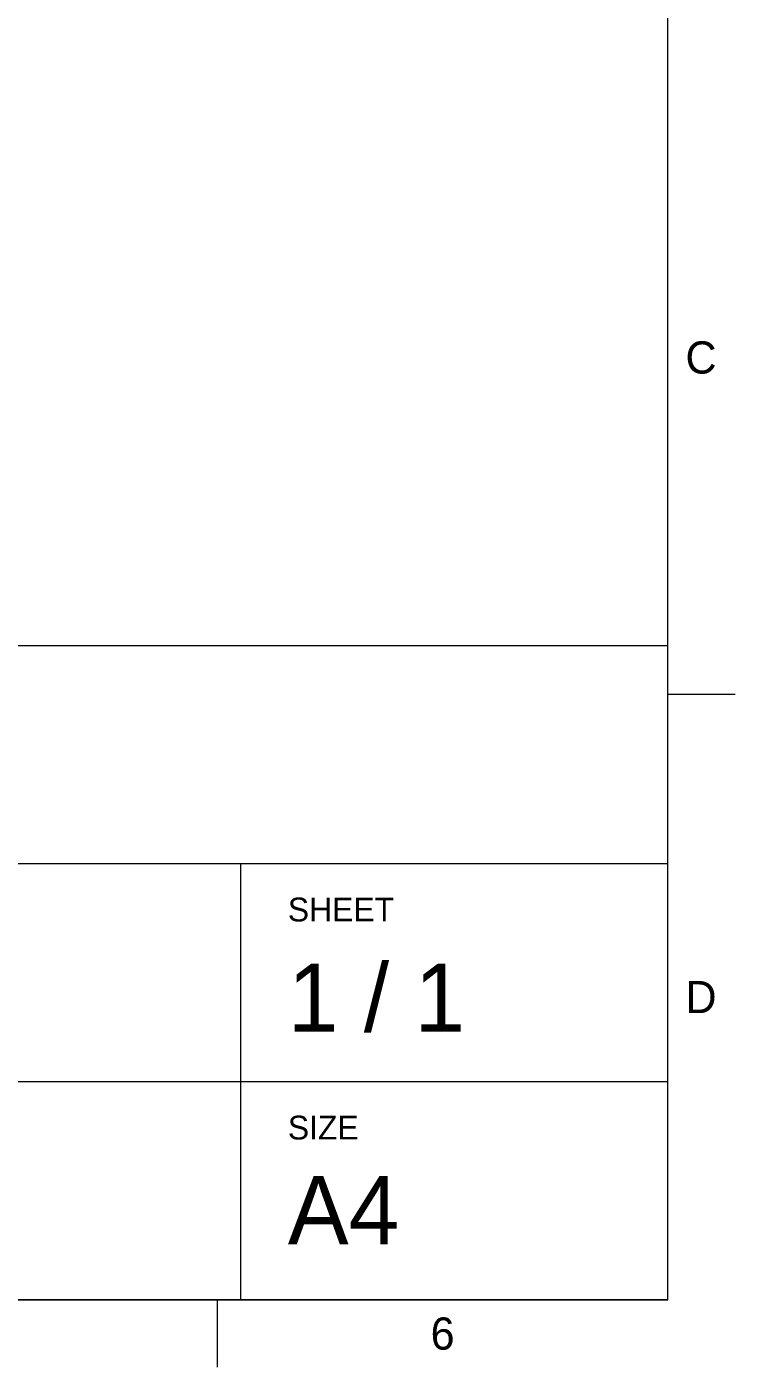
# Model space of a CAD drawing. Header units: millimetres. Extents: x 15 to 292, y 5 to 205.
# Drawn here: x 239.3 to 292, y 5 to 104.6 of the extents above; entities that cross this region are included whole.
import ezdxf

# ---------------------------------------------------------------- set-up
doc = ezdxf.new("R2010")
doc.units = ezdxf.units.MM
doc.layers.add('Border', color=7, linetype='Continuous')
doc.styles.add('Shapr0', font='txt', dxfattribs={"height": 2.3925})
doc.styles.add('Shapr1', font='txt', dxfattribs={"height": 2.3925})

# ---------------------------------------------------------------- blocks, each defined once
blk = doc.blocks.new('*U7')
at = {"layer": 'Border', "linetype": 'Continuous', "lineweight": 15}
for p, q in [((287, 58.6), (174.1, 58.6)), ((174.1, 10), (174.1, 58.6)), ((287, 10), (287, 58.6)), ((287, 42.4), (174.1, 42.4)), ((223.5, 10), (223.5, 42.4)), ((255.25, 10), (255.25, 42.4)), ((287, 26.2), (174.1, 26.2)), ((192.450088, 16.837486), (192.450088, 19.875004)), ((192.450088, 15.487478), (192.450088, 16.162482)), ((177.6, 15.82498), (181.312522, 15.82498)), ((181.987526, 15.82498), (182.66253, 15.82498)), ((187.050056, 15.82498), (183.337534, 15.82498)), ((191.437582, 15.82498), (188.400064, 15.82498)), ((192.112586, 15.82498), (192.78759, 15.82498)), ((193.462594, 15.82498), (196.500112, 15.82498)), ((192.450088, 14.812474), (192.450088, 11.774956)), ((287, 10), (174.1, 10))]:
    blk.add_line(p, q, dxfattribs=at)
at = {"layer": 'Border', "linetype": 'Continuous', "lineweight": 40}
for p, q in [((178.275004, 17.51249), (186.375052, 19.2)), ((186.375052, 19.2), (186.375052, 12.44996)), ((178.275004, 17.51249), (178.275004, 14.13747)), ((178.275004, 14.13747), (186.375052, 12.44996))]:
    blk.add_line(p, q, dxfattribs=at)
for radius in [3.37502, 1.68751]:
    blk.add_circle((192.450088, 15.82498), radius, dxfattribs=at)

msp = doc.modelspace()

# ---------------------------------------------------------------- linework, layer by layer
at = {"layer": 'Border', "linetype": 'Continuous', "lineweight": 15}
for p, q in [((287, 10), (287, 200)), ((287, 55), (292, 55)), ((20, 10), (287, 10)), ((253.5, 10), (253.5, 5))]:
    msp.add_line(p, q, dxfattribs=at)

# ---------------------------------------------------------------- block references
msp.add_blockref('*U7', (0, 0))

# ---------------------------------------------------------------- texts
at = {"layer": 'Border', "linetype": 'Continuous', "lineweight": 15, "char_height": 2.393, "width": 2.3925, "style": 'Shapr0'}
for s, insert, attachment_point in [('C', (288.304, 80), 4), ('D', (288.304, 32.5), 4), ('6', (270.25, 8.696), 2)]:
    msp.add_mtext(s, dxfattribs=dict(at, insert=insert, attachment_point=attachment_point))
at = {"layer": 'Border', "linetype": 'Continuous', "lineweight": 15, "attachment_point": 7, "style": 'Shapr1'}
for s, insert, char_height in [('SHEET', (258.75, 38.092), 1.7705), ('1 / 1', (258.75, 29.856), 5.0625), ('SIZE', (258.75, 21.892), 1.7705), ('A4', (258.75, 14.137), 5.0625)]:
    msp.add_mtext(s, dxfattribs=dict(at, insert=insert, char_height=char_height))

doc.saveas('drawing.dxf')
